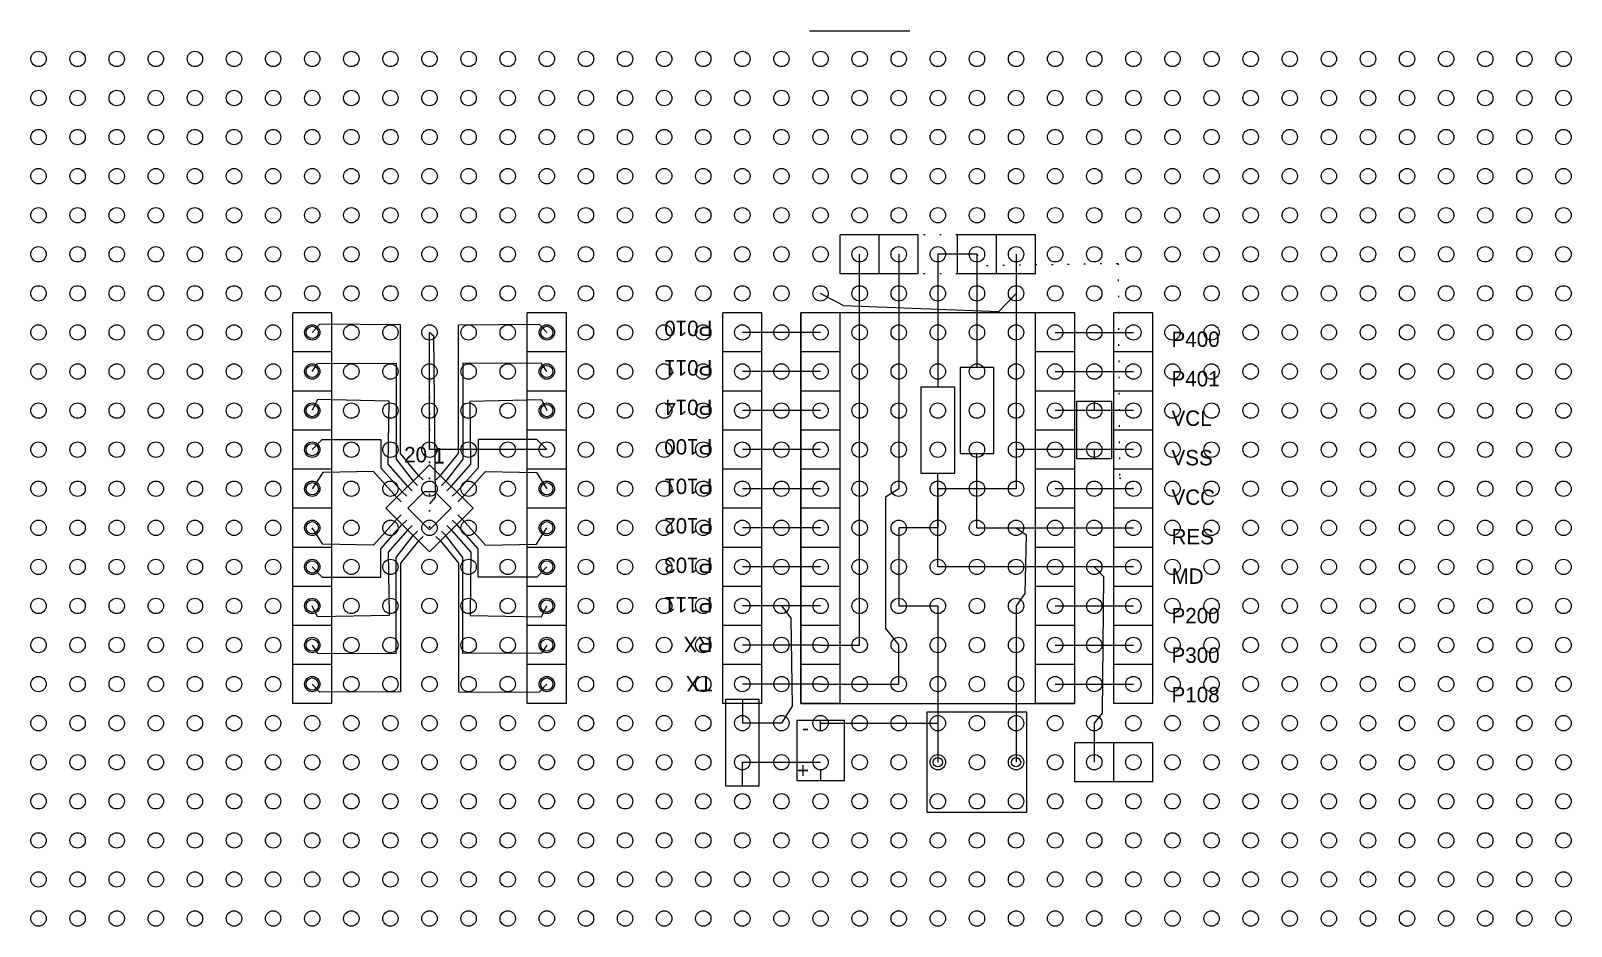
# Model space of a CAD drawing. Extents: x -65 to 72, y -77 to 74.
# Drawn here: x -28.4 to 71.6, y -76.7 to -18.5 of the extents above; entities that cross this region are included whole.
import ezdxf

# ---------------------------------------------------------------- set-up
doc = ezdxf.new("R2010")
doc.units = 0
doc.linetypes.add('DOTTINY', pattern=[0.9525, 0, -0.9525])
doc.layers.add('0_draft', color=7, linetype='DOTTINY')
for name, color, linetype, lineweight in [('0_GND', 7, 'CONTINUOUS', 15), ('5V line', 1, 'CONTINUOUS', 15), ('condenser', 5, 'CONTINUOUS', 15)]:
    doc.layers.add(name, color=color, linetype=linetype, lineweight=lineweight)
for name, color, linetype, lineweight, true_color in [('0_wire', 92, 'CONTINUOUS', 15, 0x00c800), ('3.3V line', 40, 'CONTINUOUS', 15, 0xffaa00), ('diode', 212, 'CONTINUOUS', 15, 0xde00de), ('micon', 216, 'CONTINUOUS', 15, 0x800080), ('resister', 134, 'CONTINUOUS', 15, 0x00b1b1), ('socket_header', 56, 'CONTINUOUS', 15, 0x808000), ('switch', 136, 'CONTINUOUS', 15, 0x008080), ('terminal', 16, 'CONTINUOUS', 15, 0x800000), ('universal_board', 253, 'CONTINUOUS', 15, 0xa0a0a4)]:
    doc.layers.add(name, color=color, linetype=linetype, lineweight=lineweight, true_color=true_color)
doc.styles.add('kst32b', font='kst32b')

msp = doc.modelspace()

# ---------------------------------------------------------------- linework, layer by layer
at = {"layer": '0_draft'}
msp.add_line((-2.54, -50.8), (-2.54, -40.8), dxfattribs=at)
at = {"layer": '0_GND'}
for p, q in [((35.56, -33.02), (35.56, -48.26)), ((-2.54, -45.72), (-2.54, -38.1)), ((5.08, -45.72), (-2.54, -45.72)), ((38.1, -45.72), (35.56, -45.72)), ((40.64, -45.72), (38.1, -45.72)), ((43.18, -45.72), (40.64, -45.72)), ((35.56, -48.26), (30.48, -48.26)), ((30.48, -48.26), (30.48, -50.8)), ((27.94, -50.8), (27.94, -55.88)), ((30.48, -50.8), (27.94, -50.8)), ((27.94, -55.88), (30.48, -55.88)), ((30.48, -55.88), (30.48, -66.04)), ((22.86, -63.5), (30.48, -63.5))]:
    msp.add_line(p, q, dxfattribs=at)
at = {"layer": '0_wire'}
for p, q in [((25.4, -58.42), (25.4, -33.02)), ((27.94, -33.02), (27.94, -48.26)), ((22.86, -38.1), (17.78, -38.1)), ((38.1, -38.1), (43.18, -38.1)), ((22.86, -40.64), (17.78, -40.64)), ((38.1, -40.64), (43.18, -40.64)), ((22.86, -43.18), (17.78, -43.18)), ((22.86, -45.72), (17.78, -45.72)), ((22.86, -48.26), (17.78, -48.26)), ((22.86, -50.8), (17.78, -50.8)), ((33.02, -50.8), (38.1, -50.8)), ((38.1, -50.8), (43.18, -50.8)), ((22.86, -53.34), (17.78, -53.34)), ((43.18, -53.34), (30.48, -53.34)), ((22.86, -55.88), (17.78, -55.88)), ((35.56, -55.88), (35.56, -66.04)), ((38.1, -55.88), (43.18, -55.88)), ((22.86, -58.42), (17.78, -58.42)), ((22.86, -58.42), (25.4, -58.42)), ((27.94, -60.96), (27.94, -58.42)), ((38.1, -58.42), (43.18, -58.42)), ((22.86, -60.96), (17.78, -60.96)), ((22.86, -60.96), (27.94, -60.96)), ((38.1, -60.96), (43.18, -60.96)), ((20.32, -63.5), (17.78, -63.5)), ((40.64, -63.5), (40.64, -66.04)), ((17.78, -66.04), (22.86, -66.04))]:
    msp.add_line(p, q, dxfattribs=at)
for centre in [(-10.16, -38.1), (5.08, -38.1), (-10.16, -40.64), (5.08, -40.64), (-10.16, -43.18), (-10.16, -45.72), (-10.16, -48.26), (-10.16, -50.8), (5.08, -50.8), (-10.16, -53.34), (5.08, -53.34), (-10.16, -55.88), (5.08, -55.88), (-10.16, -58.42), (5.08, -58.42), (-10.16, -60.96), (5.08, -60.96)]:
    msp.add_circle(centre, 0.4, dxfattribs=at)
at = {"layer": '3.3V line'}
for p, q in [((40.64, -43.18), (38.1, -43.18)), ((43.18, -43.18), (40.64, -43.18))]:
    msp.add_line(p, q, dxfattribs=at)
msp.add_circle((5.08, -43.18), 0.4, dxfattribs=at)
at = {"layer": '5V line'}
for p, q in [((33.02, -33.02), (30.48, -33.02)), ((30.48, -33.02), (30.48, -35.56)), ((33.02, -33.02), (33.02, -35.56)), ((43.18, -48.26), (38.1, -48.26))]:
    msp.add_line(p, q, dxfattribs=at)
msp.add_circle((5.08, -48.26), 0.4, dxfattribs=at)
at = {"layer": 'condenser'}
for p, q in [((39.49, -42.6), (39.49, -46.3)), ((41.79, -42.6), (39.49, -42.6)), ((40.64, -42.6), (40.64, -43.18)), ((41.79, -46.3), (41.79, -42.6)), ((40.64, -45.72), (40.64, -46.3)), ((39.49, -46.3), (41.79, -46.3))]:
    msp.add_line(p, q, dxfattribs=at)
at = {"layer": 'diode'}
for p, q in [((21.31, -63.32), (21.31, -67.22)), ((24.41, -63.32), (21.31, -63.32)), ((22.86, -64), (22.86, -63.32)), ((24.41, -67.22), (24.41, -63.32)), ((22.86, -66.54), (22.86, -67.22)), ((21.31, -67.22), (24.41, -67.22))]:
    msp.add_line(p, q, dxfattribs=at)
at = {"layer": 'micon'}
for p, q in [((-2.54, -46.7), (-5.37, -49.53)), ((0.29, -49.53), (-2.54, -46.7)), ((-3.6, -47.76), (-3.32, -48.05)), ((-3.25, -47.41), (-2.96, -47.69)), ((-1.83, -47.41), (-2.12, -47.69)), ((-1.48, -47.76), (-1.76, -48.05)), ((-4.66, -48.82), (-4.38, -49.11)), ((-4.31, -48.47), (-4.02, -48.75)), ((-3.95, -48.12), (-3.67, -48.4)), ((-2.89, -48.47), (-3.95, -49.53)), ((-2.19, -48.47), (-2.89, -48.47)), ((-1.13, -49.53), (-2.19, -48.47)), ((-1.13, -48.12), (-1.41, -48.4)), ((-0.77, -48.47), (-1.06, -48.75)), ((-0.42, -48.82), (-0.7, -49.11)), ((-5.37, -49.53), (-2.54, -52.36)), ((-4.66, -50.24), (-4.38, -49.95)), ((-3.95, -49.53), (-2.54, -50.94)), ((-2.54, -52.36), (0.29, -49.53)), ((-2.54, -50.94), (-1.13, -49.53)), ((-0.42, -50.24), (-0.7, -49.95)), ((-4.31, -50.59), (-4.02, -50.31)), ((-3.95, -50.94), (-3.67, -50.66)), ((-3.6, -51.3), (-3.32, -51.01)), ((-1.48, -51.3), (-1.76, -51.01)), ((-1.13, -50.94), (-1.41, -50.66)), ((-0.77, -50.59), (-1.06, -50.31)), ((-3.25, -51.65), (-2.96, -51.37)), ((-1.83, -51.65), (-2.12, -51.37))]:
    msp.add_line(p, q, dxfattribs=at)
at = {"layer": 'resister'}
for p, q in [((30.48, -35.56), (30.48, -41.65)), ((33.02, -35.56), (33.02, -40.38)), ((31.92, -40.38), (31.92, -45.98)), ((34.12, -40.38), (31.92, -40.38)), ((34.12, -45.98), (34.12, -40.38)), ((29.38, -41.65), (29.38, -47.25)), ((31.58, -41.65), (29.38, -41.65)), ((31.58, -47.25), (31.58, -41.65)), ((31.92, -45.98), (34.12, -45.98)), ((33.02, -50.8), (33.02, -45.98)), ((29.38, -47.25), (31.58, -47.25)), ((30.48, -53.34), (30.48, -47.25)), ((16.68, -61.97), (16.68, -67.57)), ((18.88, -61.97), (16.68, -61.97)), ((17.78, -61.97), (17.78, -63.5)), ((18.88, -67.57), (18.88, -61.97)), ((17.78, -67.57), (17.78, -66.04)), ((16.68, -67.57), (18.88, -67.57))]:
    msp.add_line(p, q, dxfattribs=at)
at = {"layer": 'resister', "linetype": 'DOTTINY'}
msp.add_lwpolyline([(33.02, -33.02), (33.65, -33.74), (42.19, -33.61), (42.28, -47.54), (43.18, -48.26)], dxfattribs=at)
at = {"layer": 'resister'}
for points in [[(35.56, -35.56), (34.41, -36.75), (24.37, -36.36), (22.86, -35.56)], [(-3.25, -47.41), (-4.43, -45.96), (-4.43, -37.6), (-9.66, -37.57), (-10.16, -38.1)], [(-1.83, -47.41), (-0.65, -45.96), (-0.65, -37.6), (4.58, -37.57), (5.08, -38.1)], [(-2.53, -49.24), (-2.15, -48.81), (-2.25, -38.35), (-2.54, -38.1)], [(-10.16, -40.64), (-9.81, -40.12), (-4.7, -40.09), (-4.7, -46.34), (-3.6, -47.76)], [(5.08, -40.64), (4.73, -40.12), (-0.38, -40.09), (-0.38, -46.34), (-1.48, -47.76)], [(-3.95, -48.12), (-5.23, -46.67), (-5.17, -42.56), (-9.81, -42.47), (-10.16, -43.18)], [(-1.13, -48.12), (0.15, -46.67), (0.09, -42.56), (4.73, -42.47), (5.08, -43.18)], [(-10.16, -45.72), (-9.51, -45.05), (-5.7, -45.05), (-5.7, -46.9), (-4.31, -48.47)], [(5.08, -45.72), (4.43, -45.05), (0.62, -45.05), (0.62, -46.9), (-0.77, -48.47)], [(-4.66, -48.82), (-6.17, -47.14), (-9.48, -47.2), (-10.16, -48.26)], [(-0.42, -48.82), (1.09, -47.14), (4.4, -47.2), (5.08, -48.26)], [(27.94, -48.26), (27.07, -48.8), (27.07, -57.34), (27.94, -58.42)], [(-4.66, -50.24), (-6.17, -51.92), (-9.48, -51.86), (-10.16, -50.8)], [(-10.16, -53.34), (-9.51, -54.01), (-5.7, -54.01), (-5.7, -52.16), (-4.31, -50.59)], [(-3.95, -50.94), (-5.23, -52.39), (-5.17, -56.5), (-9.81, -56.59), (-10.16, -55.88)], [(-1.13, -50.94), (0.15, -52.39), (0.09, -56.5), (4.73, -56.59), (5.08, -55.88)], [(5.08, -53.34), (4.43, -54.01), (0.62, -54.01), (0.62, -52.16), (-0.77, -50.59)], [(-0.42, -50.24), (1.09, -51.92), (4.4, -51.86), (5.08, -50.8)], [(35.56, -50.8), (36.22, -51.25), (36.14, -55.07), (35.56, -55.88)], [(-10.16, -58.42), (-9.81, -58.94), (-4.7, -58.97), (-4.7, -52.72), (-3.6, -51.3)], [(-3.25, -51.65), (-4.43, -53.1), (-4.43, -61.46), (-9.66, -61.49), (-10.16, -60.96)], [(-1.83, -51.65), (-0.65, -53.1), (-0.65, -61.46), (4.58, -61.49), (5.08, -60.96)], [(5.08, -58.42), (4.73, -58.94), (-0.38, -58.97), (-0.38, -52.72), (-1.48, -51.3)], [(40.64, -53.34), (41.25, -53.96), (41.16, -62.85), (40.64, -63.5)], [(20.32, -55.88), (20.93, -56.67), (21.02, -62.4), (20.32, -63.5)]]:
    msp.add_lwpolyline(points, dxfattribs=at)
at = {"layer": 'socket_header'}
for p, q in [((24.13, -34.29), (24.13, -31.75)), ((26.67, -31.75), (24.13, -31.75)), ((26.67, -34.29), (26.67, -31.75)), ((26.67, -34.29), (26.67, -31.75)), ((29.21, -31.75), (26.67, -31.75)), ((29.21, -34.29), (29.21, -31.75)), ((29.21, -34.29), (29.21, -31.75)), ((31.75, -34.29), (31.75, -31.75)), ((31.75, -34.29), (31.75, -31.75)), ((34.29, -31.75), (31.75, -31.75)), ((34.29, -34.29), (34.29, -31.75)), ((34.29, -34.29), (34.29, -31.75)), ((36.83, -31.75), (34.29, -31.75)), ((36.83, -34.29), (36.83, -31.75)), ((26.67, -34.29), (24.13, -34.29)), ((29.21, -34.29), (26.67, -34.29)), ((34.29, -34.29), (31.75, -34.29)), ((36.83, -34.29), (34.29, -34.29)), ((-11.43, -39.37), (-11.43, -36.83)), ((-8.89, -36.83), (-11.43, -36.83)), ((-8.89, -39.37), (-8.89, -36.83)), ((3.81, -39.37), (3.81, -36.83)), ((6.35, -36.83), (3.81, -36.83)), ((6.35, -39.37), (6.35, -36.83)), ((16.51, -39.37), (16.51, -36.83)), ((19.05, -36.83), (16.51, -36.83)), ((19.05, -39.37), (19.05, -36.83)), ((21.59, -39.37), (21.59, -36.83)), ((24.13, -36.83), (21.59, -36.83)), ((24.13, -39.37), (24.13, -36.83)), ((36.83, -39.37), (36.83, -36.83)), ((39.37, -36.83), (36.83, -36.83)), ((39.37, -39.37), (39.37, -36.83)), ((41.91, -39.37), (41.91, -36.83)), ((44.45, -36.83), (41.91, -36.83)), ((44.45, -39.37), (44.45, -36.83)), ((-11.43, -41.91), (-11.43, -39.37)), ((-8.89, -39.37), (-11.43, -39.37)), ((-8.89, -39.37), (-11.43, -39.37)), ((-8.89, -41.91), (-8.89, -39.37)), ((3.81, -41.91), (3.81, -39.37)), ((6.35, -39.37), (3.81, -39.37)), ((6.35, -39.37), (3.81, -39.37)), ((6.35, -41.91), (6.35, -39.37)), ((19.05, -39.37), (16.51, -39.37)), ((16.51, -41.91), (16.51, -39.37)), ((19.05, -39.37), (16.51, -39.37)), ((19.05, -41.91), (19.05, -39.37)), ((21.59, -41.91), (21.59, -39.37)), ((24.13, -39.37), (21.59, -39.37)), ((24.13, -39.37), (21.59, -39.37)), ((24.13, -41.91), (24.13, -39.37)), ((36.83, -41.91), (36.83, -39.37)), ((39.37, -39.37), (36.83, -39.37)), ((39.37, -39.37), (36.83, -39.37)), ((39.37, -41.91), (39.37, -39.37)), ((44.45, -39.37), (41.91, -39.37)), ((41.91, -41.91), (41.91, -39.37)), ((44.45, -39.37), (41.91, -39.37)), ((44.45, -41.91), (44.45, -39.37)), ((-11.43, -44.45), (-11.43, -41.91)), ((-8.89, -41.91), (-11.43, -41.91)), ((-8.89, -41.91), (-11.43, -41.91)), ((-8.89, -44.45), (-8.89, -41.91)), ((3.81, -44.45), (3.81, -41.91)), ((6.35, -41.91), (3.81, -41.91)), ((6.35, -41.91), (3.81, -41.91)), ((6.35, -44.45), (6.35, -41.91)), ((19.05, -41.91), (16.51, -41.91)), ((16.51, -44.45), (16.51, -41.91)), ((19.05, -41.91), (16.51, -41.91)), ((19.05, -44.45), (19.05, -41.91)), ((21.59, -44.45), (21.59, -41.91)), ((24.13, -41.91), (21.59, -41.91)), ((24.13, -41.91), (21.59, -41.91)), ((24.13, -44.45), (24.13, -41.91)), ((36.83, -44.45), (36.83, -41.91)), ((39.37, -41.91), (36.83, -41.91)), ((39.37, -41.91), (36.83, -41.91)), ((39.37, -44.45), (39.37, -41.91)), ((44.45, -41.91), (41.91, -41.91)), ((41.91, -44.45), (41.91, -41.91)), ((44.45, -41.91), (41.91, -41.91)), ((44.45, -44.45), (44.45, -41.91)), ((-11.43, -46.99), (-11.43, -44.45)), ((-8.89, -44.45), (-11.43, -44.45)), ((-8.89, -44.45), (-11.43, -44.45)), ((-8.89, -46.99), (-8.89, -44.45)), ((3.81, -46.99), (3.81, -44.45)), ((6.35, -44.45), (3.81, -44.45)), ((6.35, -44.45), (3.81, -44.45)), ((6.35, -46.99), (6.35, -44.45)), ((19.05, -44.45), (16.51, -44.45)), ((16.51, -46.99), (16.51, -44.45)), ((19.05, -44.45), (16.51, -44.45)), ((19.05, -46.99), (19.05, -44.45)), ((21.59, -46.99), (21.59, -44.45)), ((24.13, -44.45), (21.59, -44.45)), ((24.13, -44.45), (21.59, -44.45)), ((24.13, -46.99), (24.13, -44.45)), ((36.83, -46.99), (36.83, -44.45)), ((39.37, -44.45), (36.83, -44.45)), ((39.37, -44.45), (36.83, -44.45)), ((39.37, -46.99), (39.37, -44.45)), ((44.45, -44.45), (41.91, -44.45)), ((41.91, -46.99), (41.91, -44.45)), ((44.45, -44.45), (41.91, -44.45)), ((44.45, -46.99), (44.45, -44.45)), ((-11.43, -49.53), (-11.43, -46.99)), ((-8.89, -46.99), (-11.43, -46.99)), ((-8.89, -46.99), (-11.43, -46.99)), ((-8.89, -49.53), (-8.89, -46.99)), ((3.81, -49.53), (3.81, -46.99)), ((6.35, -46.99), (3.81, -46.99)), ((6.35, -46.99), (3.81, -46.99)), ((6.35, -49.53), (6.35, -46.99)), ((19.05, -46.99), (16.51, -46.99)), ((16.51, -49.53), (16.51, -46.99)), ((19.05, -46.99), (16.51, -46.99)), ((19.05, -49.53), (19.05, -46.99)), ((21.59, -49.53), (21.59, -46.99)), ((24.13, -46.99), (21.59, -46.99)), ((24.13, -46.99), (21.59, -46.99)), ((24.13, -49.53), (24.13, -46.99)), ((36.83, -49.53), (36.83, -46.99)), ((39.37, -46.99), (36.83, -46.99)), ((39.37, -46.99), (36.83, -46.99)), ((39.37, -49.53), (39.37, -46.99)), ((44.45, -46.99), (41.91, -46.99)), ((41.91, -49.53), (41.91, -46.99)), ((44.45, -46.99), (41.91, -46.99)), ((44.45, -49.53), (44.45, -46.99)), ((-8.89, -49.53), (-11.43, -49.53)), ((-11.43, -52.07), (-11.43, -49.53)), ((-8.89, -49.53), (-11.43, -49.53)), ((-8.89, -52.07), (-8.89, -49.53)), ((6.35, -49.53), (3.81, -49.53)), ((3.81, -52.07), (3.81, -49.53)), ((6.35, -49.53), (3.81, -49.53)), ((6.35, -52.07), (6.35, -49.53)), ((19.05, -49.53), (16.51, -49.53)), ((16.51, -52.07), (16.51, -49.53)), ((19.05, -49.53), (16.51, -49.53)), ((19.05, -52.07), (19.05, -49.53)), ((24.13, -49.53), (21.59, -49.53)), ((21.59, -52.07), (21.59, -49.53)), ((24.13, -49.53), (21.59, -49.53)), ((24.13, -52.07), (24.13, -49.53)), ((39.37, -49.53), (36.83, -49.53)), ((36.83, -52.07), (36.83, -49.53)), ((39.37, -49.53), (36.83, -49.53)), ((39.37, -52.07), (39.37, -49.53)), ((44.45, -49.53), (41.91, -49.53)), ((41.91, -52.07), (41.91, -49.53)), ((44.45, -49.53), (41.91, -49.53)), ((44.45, -52.07), (44.45, -49.53)), ((-11.43, -54.61), (-11.43, -52.07)), ((-8.89, -52.07), (-11.43, -52.07)), ((-8.89, -52.07), (-11.43, -52.07)), ((-8.89, -54.61), (-8.89, -52.07)), ((3.81, -54.61), (3.81, -52.07)), ((6.35, -52.07), (3.81, -52.07)), ((6.35, -52.07), (3.81, -52.07)), ((6.35, -54.61), (6.35, -52.07)), ((19.05, -52.07), (16.51, -52.07)), ((16.51, -54.61), (16.51, -52.07)), ((19.05, -52.07), (16.51, -52.07)), ((19.05, -54.61), (19.05, -52.07)), ((21.59, -54.61), (21.59, -52.07)), ((24.13, -52.07), (21.59, -52.07)), ((24.13, -52.07), (21.59, -52.07)), ((24.13, -54.61), (24.13, -52.07)), ((36.83, -54.61), (36.83, -52.07)), ((39.37, -52.07), (36.83, -52.07)), ((39.37, -52.07), (36.83, -52.07)), ((39.37, -54.61), (39.37, -52.07)), ((44.45, -52.07), (41.91, -52.07)), ((41.91, -54.61), (41.91, -52.07)), ((44.45, -52.07), (41.91, -52.07)), ((44.45, -54.61), (44.45, -52.07)), ((-11.43, -57.15), (-11.43, -54.61)), ((-8.89, -54.61), (-11.43, -54.61)), ((-8.89, -54.61), (-11.43, -54.61)), ((-8.89, -57.15), (-8.89, -54.61)), ((3.81, -57.15), (3.81, -54.61)), ((6.35, -54.61), (3.81, -54.61)), ((6.35, -54.61), (3.81, -54.61)), ((6.35, -57.15), (6.35, -54.61)), ((19.05, -54.61), (16.51, -54.61)), ((16.51, -57.15), (16.51, -54.61)), ((19.05, -54.61), (16.51, -54.61)), ((19.05, -57.15), (19.05, -54.61)), ((21.59, -57.15), (21.59, -54.61)), ((24.13, -54.61), (21.59, -54.61)), ((24.13, -54.61), (21.59, -54.61)), ((24.13, -57.15), (24.13, -54.61)), ((36.83, -57.15), (36.83, -54.61)), ((39.37, -54.61), (36.83, -54.61)), ((39.37, -54.61), (36.83, -54.61)), ((39.37, -57.15), (39.37, -54.61)), ((44.45, -54.61), (41.91, -54.61)), ((41.91, -57.15), (41.91, -54.61)), ((44.45, -54.61), (41.91, -54.61)), ((44.45, -57.15), (44.45, -54.61)), ((-11.43, -59.69), (-11.43, -57.15)), ((-8.89, -57.15), (-11.43, -57.15)), ((-8.89, -57.15), (-11.43, -57.15)), ((-8.89, -59.69), (-8.89, -57.15)), ((3.81, -59.69), (3.81, -57.15)), ((6.35, -57.15), (3.81, -57.15)), ((6.35, -57.15), (3.81, -57.15)), ((6.35, -59.69), (6.35, -57.15)), ((19.05, -57.15), (16.51, -57.15)), ((16.51, -59.69), (16.51, -57.15)), ((19.05, -57.15), (16.51, -57.15)), ((19.05, -59.69), (19.05, -57.15)), ((21.59, -59.69), (21.59, -57.15)), ((24.13, -57.15), (21.59, -57.15)), ((24.13, -57.15), (21.59, -57.15)), ((24.13, -59.69), (24.13, -57.15)), ((36.83, -59.69), (36.83, -57.15)), ((39.37, -57.15), (36.83, -57.15)), ((39.37, -57.15), (36.83, -57.15)), ((39.37, -59.69), (39.37, -57.15)), ((44.45, -57.15), (41.91, -57.15)), ((41.91, -59.69), (41.91, -57.15)), ((44.45, -57.15), (41.91, -57.15)), ((44.45, -59.69), (44.45, -57.15)), ((-11.43, -62.23), (-11.43, -59.69)), ((-8.89, -59.69), (-11.43, -59.69)), ((-8.89, -59.69), (-11.43, -59.69)), ((-8.89, -62.23), (-8.89, -59.69)), ((3.81, -62.23), (3.81, -59.69)), ((6.35, -59.69), (3.81, -59.69)), ((6.35, -59.69), (3.81, -59.69)), ((6.35, -62.23), (6.35, -59.69)), ((19.05, -59.69), (16.51, -59.69)), ((16.51, -62.23), (16.51, -59.69)), ((19.05, -59.69), (16.51, -59.69)), ((19.05, -62.23), (19.05, -59.69)), ((21.59, -62.23), (21.59, -59.69)), ((24.13, -59.69), (21.59, -59.69)), ((24.13, -59.69), (21.59, -59.69)), ((24.13, -62.23), (24.13, -59.69)), ((36.83, -62.23), (36.83, -59.69)), ((39.37, -59.69), (36.83, -59.69)), ((39.37, -59.69), (36.83, -59.69)), ((39.37, -62.23), (39.37, -59.69)), ((44.45, -59.69), (41.91, -59.69)), ((41.91, -62.23), (41.91, -59.69)), ((44.45, -59.69), (41.91, -59.69)), ((44.45, -62.23), (44.45, -59.69)), ((-8.89, -62.23), (-11.43, -62.23)), ((6.35, -62.23), (3.81, -62.23)), ((19.05, -62.23), (16.51, -62.23)), ((24.13, -62.23), (21.59, -62.23)), ((39.37, -62.23), (36.83, -62.23)), ((44.45, -62.23), (41.91, -62.23)), ((39.37, -67.31), (39.37, -64.77)), ((41.91, -64.77), (39.37, -64.77)), ((41.91, -67.31), (41.91, -64.77)), ((41.91, -67.31), (41.91, -64.77)), ((44.45, -64.77), (41.91, -64.77)), ((44.45, -67.31), (44.45, -64.77)), ((41.91, -67.31), (39.37, -67.31)), ((44.45, -67.31), (41.91, -67.31))]:
    msp.add_line(p, q, dxfattribs=at)
at = {"layer": 'socket_header', "linetype": 'DOTTINY'}
for p, q in [((31.75, -31.75), (29.21, -31.75)), ((31.75, -34.29), (29.21, -34.29))]:
    msp.add_line(p, q, dxfattribs=at)
at = {"layer": 'switch', "linetype": 'CONTINUOUS', "lineweight": 15}
for p, q in [((22.15, -18.49), (28.65, -18.49)), ((29.77, -69.29), (36.27, -69.29))]:
    msp.add_line(p, q, dxfattribs=at)
at = {"layer": 'switch'}
for p, q in [((36.27, -62.79), (29.77, -62.79)), ((29.77, -62.79), (29.77, -69.29)), ((36.27, -69.29), (36.27, -62.79))]:
    msp.add_line(p, q, dxfattribs=at)
for centre in [(30.48, -66.04), (35.56, -66.04)]:
    msp.add_circle(centre, 0.3, dxfattribs=at)
at = {"layer": 'terminal'}
for p, q in [((39.37, -36.83), (21.59, -36.83)), ((21.59, -36.83), (21.59, -62.23)), ((39.37, -62.23), (39.37, -36.83)), ((21.59, -62.23), (39.37, -62.23))]:
    msp.add_line(p, q, dxfattribs=at)
at = {"layer": 'universal_board'}
for centre in [(-27.94, -20.32), (-25.4, -20.32), (-22.86, -20.32), (-20.32, -20.32), (-17.78, -20.32), (-15.24, -20.32), (-12.7, -20.32), (-10.16, -20.32), (-7.62, -20.32), (-5.08, -20.32), (-2.54, -20.32), (0, -20.32), (2.54, -20.32), (5.08, -20.32), (7.62, -20.32), (10.16, -20.32), (12.7, -20.32), (15.24, -20.32), (17.78, -20.32), (20.32, -20.32), (22.86, -20.32), (25.4, -20.32), (27.94, -20.32), (30.48, -20.32), (33.02, -20.32), (35.56, -20.32), (38.1, -20.32), (40.64, -20.32), (43.18, -20.32), (45.72, -20.32), (48.26, -20.32), (50.8, -20.32), (53.34, -20.32), (55.88, -20.32), (58.42, -20.32), (60.96, -20.32), (63.5, -20.32), (66.04, -20.32), (68.58, -20.32), (71.12, -20.32), (-27.94, -22.86), (-25.4, -22.86), (-22.86, -22.86), (-20.32, -22.86), (-17.78, -22.86), (-15.24, -22.86), (-12.7, -22.86), (-10.16, -22.86), (-7.62, -22.86), (-5.08, -22.86), (-2.54, -22.86), (0, -22.86), (2.54, -22.86), (5.08, -22.86), (7.62, -22.86), (10.16, -22.86), (12.7, -22.86), (15.24, -22.86), (17.78, -22.86), (20.32, -22.86), (22.86, -22.86), (25.4, -22.86), (27.94, -22.86), (30.48, -22.86), (33.02, -22.86), (35.56, -22.86), (38.1, -22.86), (40.64, -22.86), (43.18, -22.86), (45.72, -22.86), (48.26, -22.86), (50.8, -22.86), (53.34, -22.86), (55.88, -22.86), (58.42, -22.86), (60.96, -22.86), (63.5, -22.86), (66.04, -22.86), (68.58, -22.86), (71.12, -22.86), (-27.94, -25.4), (-25.4, -25.4), (-22.86, -25.4), (-20.32, -25.4), (-17.78, -25.4), (-15.24, -25.4), (-12.7, -25.4), (-10.16, -25.4), (-7.62, -25.4), (-5.08, -25.4), (-2.54, -25.4), (0, -25.4), (2.54, -25.4), (5.08, -25.4), (7.62, -25.4), (10.16, -25.4), (12.7, -25.4), (15.24, -25.4), (17.78, -25.4), (20.32, -25.4), (22.86, -25.4), (25.4, -25.4), (27.94, -25.4), (30.48, -25.4), (33.02, -25.4), (35.56, -25.4), (38.1, -25.4), (40.64, -25.4), (43.18, -25.4), (45.72, -25.4), (48.26, -25.4), (50.8, -25.4), (53.34, -25.4), (55.88, -25.4), (58.42, -25.4), (60.96, -25.4), (63.5, -25.4), (66.04, -25.4), (68.58, -25.4), (71.12, -25.4), (-27.94, -27.94), (-25.4, -27.94), (-22.86, -27.94), (-20.32, -27.94), (-17.78, -27.94), (-15.24, -27.94), (-12.7, -27.94), (-10.16, -27.94), (-7.62, -27.94), (-5.08, -27.94), (-2.54, -27.94), (0, -27.94), (2.54, -27.94), (5.08, -27.94), (7.62, -27.94), (10.16, -27.94), (12.7, -27.94), (15.24, -27.94), (17.78, -27.94), (20.32, -27.94), (22.86, -27.94), (25.4, -27.94), (27.94, -27.94), (30.48, -27.94), (33.02, -27.94), (35.56, -27.94), (38.1, -27.94), (40.64, -27.94), (43.18, -27.94), (45.72, -27.94), (48.26, -27.94), (50.8, -27.94), (53.34, -27.94), (55.88, -27.94), (58.42, -27.94), (60.96, -27.94), (63.5, -27.94), (66.04, -27.94), (68.58, -27.94), (71.12, -27.94), (-27.94, -30.48), (-25.4, -30.48), (-22.86, -30.48), (-20.32, -30.48), (-17.78, -30.48), (-15.24, -30.48), (-12.7, -30.48), (-10.16, -30.48), (-7.62, -30.48), (-5.08, -30.48), (-2.54, -30.48), (0, -30.48), (2.54, -30.48), (5.08, -30.48), (7.62, -30.48), (10.16, -30.48), (12.7, -30.48), (15.24, -30.48), (17.78, -30.48), (20.32, -30.48), (22.86, -30.48), (25.4, -30.48), (27.94, -30.48), (30.48, -30.48), (33.02, -30.48), (35.56, -30.48), (38.1, -30.48), (40.64, -30.48), (43.18, -30.48), (45.72, -30.48), (48.26, -30.48), (50.8, -30.48), (53.34, -30.48), (55.88, -30.48), (58.42, -30.48), (60.96, -30.48), (63.5, -30.48), (66.04, -30.48), (68.58, -30.48), (71.12, -30.48), (-27.94, -33.02), (-25.4, -33.02), (-22.86, -33.02), (-20.32, -33.02), (-17.78, -33.02), (-15.24, -33.02), (-12.7, -33.02), (-10.16, -33.02), (-7.62, -33.02), (-5.08, -33.02), (-2.54, -33.02), (0, -33.02), (2.54, -33.02), (5.08, -33.02), (7.62, -33.02), (10.16, -33.02), (12.7, -33.02), (15.24, -33.02), (17.78, -33.02), (20.32, -33.02), (22.86, -33.02), (25.4, -33.02), (27.94, -33.02), (30.48, -33.02), (33.02, -33.02), (35.56, -33.02), (38.1, -33.02), (40.64, -33.02), (43.18, -33.02), (45.72, -33.02), (48.26, -33.02), (50.8, -33.02), (53.34, -33.02), (55.88, -33.02), (58.42, -33.02), (60.96, -33.02), (63.5, -33.02), (66.04, -33.02), (68.58, -33.02), (71.12, -33.02), (-27.94, -35.56), (-25.4, -35.56), (-22.86, -35.56), (-20.32, -35.56), (-17.78, -35.56), (-15.24, -35.56), (-12.7, -35.56), (-10.16, -35.56), (-7.62, -35.56), (-5.08, -35.56), (-2.54, -35.56), (0, -35.56), (2.54, -35.56), (5.08, -35.56), (7.62, -35.56), (10.16, -35.56), (12.7, -35.56), (15.24, -35.56), (17.78, -35.56), (20.32, -35.56), (22.86, -35.56), (25.4, -35.56), (27.94, -35.56), (30.48, -35.56), (33.02, -35.56), (35.56, -35.56), (38.1, -35.56), (40.64, -35.56), (43.18, -35.56), (45.72, -35.56), (48.26, -35.56), (50.8, -35.56), (53.34, -35.56), (55.88, -35.56), (58.42, -35.56), (60.96, -35.56), (63.5, -35.56), (66.04, -35.56), (68.58, -35.56), (71.12, -35.56), (-27.94, -38.1), (-25.4, -38.1), (-22.86, -38.1), (-20.32, -38.1), (-17.78, -38.1), (-15.24, -38.1), (-12.7, -38.1), (-10.16, -38.1), (-7.62, -38.1), (-5.08, -38.1), (-2.54, -38.1), (0, -38.1), (2.54, -38.1), (5.08, -38.1), (7.62, -38.1), (10.16, -38.1), (12.7, -38.1), (15.24, -38.1), (17.78, -38.1), (20.32, -38.1), (22.86, -38.1), (25.4, -38.1), (27.94, -38.1), (30.48, -38.1), (33.02, -38.1), (35.56, -38.1), (38.1, -38.1), (40.64, -38.1), (43.18, -38.1), (45.72, -38.1), (48.26, -38.1), (50.8, -38.1), (53.34, -38.1), (55.88, -38.1), (58.42, -38.1), (60.96, -38.1), (63.5, -38.1), (66.04, -38.1), (68.58, -38.1), (71.12, -38.1), (-27.94, -40.64), (-25.4, -40.64), (-22.86, -40.64), (-20.32, -40.64), (-17.78, -40.64), (-15.24, -40.64), (-12.7, -40.64), (-10.16, -40.64), (-7.62, -40.64), (-5.08, -40.64), (-2.54, -40.64), (0, -40.64), (2.54, -40.64), (5.08, -40.64), (7.62, -40.64), (10.16, -40.64), (12.7, -40.64), (15.24, -40.64), (17.78, -40.64), (20.32, -40.64), (22.86, -40.64), (25.4, -40.64), (27.94, -40.64), (30.48, -40.64), (33.02, -40.64), (35.56, -40.64), (38.1, -40.64), (40.64, -40.64), (43.18, -40.64), (45.72, -40.64), (48.26, -40.64), (50.8, -40.64), (53.34, -40.64), (55.88, -40.64), (58.42, -40.64), (60.96, -40.64), (63.5, -40.64), (66.04, -40.64), (68.58, -40.64), (71.12, -40.64), (-27.94, -43.18), (-25.4, -43.18), (-22.86, -43.18), (-20.32, -43.18), (-17.78, -43.18), (-15.24, -43.18), (-12.7, -43.18), (-10.16, -43.18), (-7.62, -43.18), (-5.08, -43.18), (-2.54, -43.18), (0, -43.18), (2.54, -43.18), (5.08, -43.18), (7.62, -43.18), (10.16, -43.18), (12.7, -43.18), (15.24, -43.18), (17.78, -43.18), (20.32, -43.18), (22.86, -43.18), (25.4, -43.18), (27.94, -43.18), (30.48, -43.18), (33.02, -43.18), (35.56, -43.18), (38.1, -43.18), (40.64, -43.18), (43.18, -43.18), (45.72, -43.18), (48.26, -43.18), (50.8, -43.18), (53.34, -43.18), (55.88, -43.18), (58.42, -43.18), (60.96, -43.18), (63.5, -43.18), (66.04, -43.18), (68.58, -43.18), (71.12, -43.18), (-27.94, -45.72), (-25.4, -45.72), (-22.86, -45.72), (-20.32, -45.72), (-17.78, -45.72), (-15.24, -45.72), (-12.7, -45.72), (-10.16, -45.72), (-7.62, -45.72), (-5.08, -45.72), (-2.54, -45.72), (0, -45.72), (2.54, -45.72), (5.08, -45.72), (7.62, -45.72), (10.16, -45.72), (12.7, -45.72), (15.24, -45.72), (17.78, -45.72), (20.32, -45.72), (22.86, -45.72), (25.4, -45.72), (27.94, -45.72), (30.48, -45.72), (33.02, -45.72), (35.56, -45.72), (38.1, -45.72), (40.64, -45.72), (43.18, -45.72), (45.72, -45.72), (48.26, -45.72), (50.8, -45.72), (53.34, -45.72), (55.88, -45.72), (58.42, -45.72), (60.96, -45.72), (63.5, -45.72), (66.04, -45.72), (68.58, -45.72), (71.12, -45.72), (-27.94, -48.26), (-25.4, -48.26), (-22.86, -48.26), (-20.32, -48.26), (-17.78, -48.26), (-15.24, -48.26), (-12.7, -48.26), (-10.16, -48.26), (-7.62, -48.26), (-5.08, -48.26), (-2.54, -48.26), (0, -48.26), (2.54, -48.26), (5.08, -48.26), (7.62, -48.26), (10.16, -48.26), (12.7, -48.26), (15.24, -48.26), (17.78, -48.26), (20.32, -48.26), (22.86, -48.26), (25.4, -48.26), (27.94, -48.26), (30.48, -48.26), (33.02, -48.26), (35.56, -48.26), (38.1, -48.26), (40.64, -48.26), (43.18, -48.26), (45.72, -48.26), (48.26, -48.26), (50.8, -48.26), (53.34, -48.26), (55.88, -48.26), (58.42, -48.26), (60.96, -48.26), (63.5, -48.26), (66.04, -48.26), (68.58, -48.26), (71.12, -48.26), (-27.94, -50.8), (-25.4, -50.8), (-22.86, -50.8), (-20.32, -50.8), (-17.78, -50.8), (-15.24, -50.8), (-12.7, -50.8), (-10.16, -50.8), (-7.62, -50.8), (-5.08, -50.8), (-2.54, -50.8), (0, -50.8), (2.54, -50.8), (5.08, -50.8), (7.62, -50.8), (10.16, -50.8), (12.7, -50.8), (15.24, -50.8), (17.78, -50.8), (20.32, -50.8), (22.86, -50.8), (25.4, -50.8), (27.94, -50.8), (30.48, -50.8), (33.02, -50.8), (35.56, -50.8), (38.1, -50.8), (40.64, -50.8), (43.18, -50.8), (45.72, -50.8), (48.26, -50.8), (50.8, -50.8), (53.34, -50.8), (55.88, -50.8), (58.42, -50.8), (60.96, -50.8), (63.5, -50.8), (66.04, -50.8), (68.58, -50.8), (71.12, -50.8), (-27.94, -53.34), (-25.4, -53.34), (-22.86, -53.34), (-20.32, -53.34), (-17.78, -53.34), (-15.24, -53.34), (-12.7, -53.34), (-10.16, -53.34), (-7.62, -53.34), (-5.08, -53.34), (-2.54, -53.34), (0, -53.34), (2.54, -53.34), (5.08, -53.34), (7.62, -53.34), (10.16, -53.34), (12.7, -53.34), (15.24, -53.34), (17.78, -53.34), (20.32, -53.34), (22.86, -53.34), (25.4, -53.34), (27.94, -53.34), (30.48, -53.34), (33.02, -53.34), (35.56, -53.34), (38.1, -53.34), (40.64, -53.34), (43.18, -53.34), (45.72, -53.34), (48.26, -53.34), (50.8, -53.34), (53.34, -53.34), (55.88, -53.34), (58.42, -53.34), (60.96, -53.34), (63.5, -53.34), (66.04, -53.34), (68.58, -53.34), (71.12, -53.34), (-27.94, -55.88), (-25.4, -55.88), (-22.86, -55.88), (-20.32, -55.88), (-17.78, -55.88), (-15.24, -55.88), (-12.7, -55.88), (-10.16, -55.88), (-7.62, -55.88), (-5.08, -55.88), (-2.54, -55.88), (0, -55.88), (2.54, -55.88), (5.08, -55.88), (7.62, -55.88), (10.16, -55.88), (12.7, -55.88), (15.24, -55.88), (17.78, -55.88), (20.32, -55.88), (22.86, -55.88), (25.4, -55.88), (27.94, -55.88), (30.48, -55.88), (33.02, -55.88), (35.56, -55.88), (38.1, -55.88), (40.64, -55.88), (43.18, -55.88), (45.72, -55.88), (48.26, -55.88), (50.8, -55.88), (53.34, -55.88), (55.88, -55.88), (58.42, -55.88), (60.96, -55.88), (63.5, -55.88), (66.04, -55.88), (68.58, -55.88), (71.12, -55.88), (-27.94, -58.42), (-25.4, -58.42), (-22.86, -58.42), (-20.32, -58.42), (-17.78, -58.42), (-15.24, -58.42), (-12.7, -58.42), (-10.16, -58.42), (-7.62, -58.42), (-5.08, -58.42), (-2.54, -58.42), (0, -58.42), (2.54, -58.42), (5.08, -58.42), (7.62, -58.42), (10.16, -58.42), (12.7, -58.42), (15.24, -58.42), (17.78, -58.42), (20.32, -58.42), (22.86, -58.42), (25.4, -58.42), (27.94, -58.42), (30.48, -58.42), (33.02, -58.42), (35.56, -58.42), (38.1, -58.42), (40.64, -58.42), (43.18, -58.42), (45.72, -58.42), (48.26, -58.42), (50.8, -58.42), (53.34, -58.42), (55.88, -58.42), (58.42, -58.42), (60.96, -58.42), (63.5, -58.42), (66.04, -58.42), (68.58, -58.42), (71.12, -58.42), (-27.94, -60.96), (-25.4, -60.96), (-22.86, -60.96), (-20.32, -60.96), (-17.78, -60.96), (-15.24, -60.96), (-12.7, -60.96), (-10.16, -60.96), (-7.62, -60.96), (-5.08, -60.96), (-2.54, -60.96), (0, -60.96), (2.54, -60.96), (5.08, -60.96), (7.62, -60.96), (10.16, -60.96), (12.7, -60.96), (15.24, -60.96), (17.78, -60.96), (20.32, -60.96), (22.86, -60.96), (25.4, -60.96), (27.94, -60.96), (30.48, -60.96), (33.02, -60.96), (35.56, -60.96), (38.1, -60.96), (40.64, -60.96), (43.18, -60.96), (45.72, -60.96), (48.26, -60.96), (50.8, -60.96), (53.34, -60.96), (55.88, -60.96), (58.42, -60.96), (60.96, -60.96), (63.5, -60.96), (66.04, -60.96), (68.58, -60.96), (71.12, -60.96), (-27.94, -63.5), (-25.4, -63.5), (-22.86, -63.5), (-20.32, -63.5), (-17.78, -63.5), (-15.24, -63.5), (-12.7, -63.5), (-10.16, -63.5), (-7.62, -63.5), (-5.08, -63.5), (-2.54, -63.5), (0, -63.5), (2.54, -63.5), (5.08, -63.5), (7.62, -63.5), (10.16, -63.5), (12.7, -63.5), (15.24, -63.5), (17.78, -63.5), (20.32, -63.5), (22.86, -63.5), (25.4, -63.5), (27.94, -63.5), (30.48, -63.5), (33.02, -63.5), (35.56, -63.5), (38.1, -63.5), (40.64, -63.5), (43.18, -63.5), (45.72, -63.5), (48.26, -63.5), (50.8, -63.5), (53.34, -63.5), (55.88, -63.5), (58.42, -63.5), (60.96, -63.5), (63.5, -63.5), (66.04, -63.5), (68.58, -63.5), (71.12, -63.5), (-27.94, -66.04), (-25.4, -66.04), (-22.86, -66.04), (-20.32, -66.04), (-17.78, -66.04), (-15.24, -66.04), (-12.7, -66.04), (-10.16, -66.04), (-7.62, -66.04), (-5.08, -66.04), (-2.54, -66.04), (0, -66.04), (2.54, -66.04), (5.08, -66.04), (7.62, -66.04), (10.16, -66.04), (12.7, -66.04), (15.24, -66.04), (17.78, -66.04), (20.32, -66.04), (22.86, -66.04), (25.4, -66.04), (27.94, -66.04), (30.48, -66.04), (33.02, -66.04), (35.56, -66.04), (38.1, -66.04), (40.64, -66.04), (43.18, -66.04), (45.72, -66.04), (48.26, -66.04), (50.8, -66.04), (53.34, -66.04), (55.88, -66.04), (58.42, -66.04), (60.96, -66.04), (63.5, -66.04), (66.04, -66.04), (68.58, -66.04), (71.12, -66.04), (-27.94, -68.58), (-25.4, -68.58), (-22.86, -68.58), (-20.32, -68.58), (-17.78, -68.58), (-15.24, -68.58), (-12.7, -68.58), (-10.16, -68.58), (-7.62, -68.58), (-5.08, -68.58), (-2.54, -68.58), (0, -68.58), (2.54, -68.58), (5.08, -68.58), (7.62, -68.58), (10.16, -68.58), (12.7, -68.58), (15.24, -68.58), (17.78, -68.58), (20.32, -68.58), (22.86, -68.58), (25.4, -68.58), (27.94, -68.58), (30.48, -68.58), (33.02, -68.58), (35.56, -68.58), (38.1, -68.58), (40.64, -68.58), (43.18, -68.58), (45.72, -68.58), (48.26, -68.58), (50.8, -68.58), (53.34, -68.58), (55.88, -68.58), (58.42, -68.58), (60.96, -68.58), (63.5, -68.58), (66.04, -68.58), (68.58, -68.58), (71.12, -68.58), (-27.94, -71.12), (-25.4, -71.12), (-22.86, -71.12), (-20.32, -71.12), (-17.78, -71.12), (-15.24, -71.12), (-12.7, -71.12), (-10.16, -71.12), (-7.62, -71.12), (-5.08, -71.12), (-2.54, -71.12), (0, -71.12), (2.54, -71.12), (5.08, -71.12), (7.62, -71.12), (10.16, -71.12), (12.7, -71.12), (15.24, -71.12), (17.78, -71.12), (20.32, -71.12), (22.86, -71.12), (25.4, -71.12), (27.94, -71.12), (30.48, -71.12), (33.02, -71.12), (35.56, -71.12), (38.1, -71.12), (40.64, -71.12), (43.18, -71.12), (45.72, -71.12), (48.26, -71.12), (50.8, -71.12), (53.34, -71.12), (55.88, -71.12), (58.42, -71.12), (60.96, -71.12), (63.5, -71.12), (66.04, -71.12), (68.58, -71.12), (71.12, -71.12), (-27.94, -73.66), (-25.4, -73.66), (-22.86, -73.66), (-20.32, -73.66), (-17.78, -73.66), (-15.24, -73.66), (-12.7, -73.66), (-10.16, -73.66), (-7.62, -73.66), (-5.08, -73.66), (-2.54, -73.66), (0, -73.66), (2.54, -73.66), (5.08, -73.66), (7.62, -73.66), (10.16, -73.66), (12.7, -73.66), (15.24, -73.66), (17.78, -73.66), (20.32, -73.66), (22.86, -73.66), (25.4, -73.66), (27.94, -73.66), (30.48, -73.66), (33.02, -73.66), (35.56, -73.66), (38.1, -73.66), (40.64, -73.66), (43.18, -73.66), (45.72, -73.66), (48.26, -73.66), (50.8, -73.66), (53.34, -73.66), (55.88, -73.66), (58.42, -73.66), (60.96, -73.66), (63.5, -73.66), (66.04, -73.66), (68.58, -73.66), (71.12, -73.66), (-27.94, -76.2), (-25.4, -76.2), (-22.86, -76.2), (-20.32, -76.2), (-17.78, -76.2), (-15.24, -76.2), (-12.7, -76.2), (-10.16, -76.2), (-7.62, -76.2), (-5.08, -76.2), (-2.54, -76.2), (0, -76.2), (2.54, -76.2), (5.08, -76.2), (7.62, -76.2), (10.16, -76.2), (12.7, -76.2), (15.24, -76.2), (17.78, -76.2), (20.32, -76.2), (22.86, -76.2), (25.4, -76.2), (27.94, -76.2), (30.48, -76.2), (33.02, -76.2), (35.56, -76.2), (38.1, -76.2), (40.64, -76.2), (43.18, -76.2), (45.72, -76.2), (48.26, -76.2), (50.8, -76.2), (53.34, -76.2), (55.88, -76.2), (58.42, -76.2), (60.96, -76.2), (63.5, -76.2), (66.04, -76.2), (68.58, -76.2), (71.12, -76.2)]:
    msp.add_circle(centre, 0.5, dxfattribs=at)

# ---------------------------------------------------------------- texts
at = {"layer": 'diode', "insert": (22.11, -65.31), "char_height": 1, "width": 0.4167, "attachment_point": 4, "rotation": 180, "line_spacing_factor": 1.54, "style": 'kst32b'}
msp.add_mtext('+\\P-', dxfattribs=at)
at = {"layer": 'micon', "char_height": 1, "attachment_point": 4, "line_spacing_factor": 1.54, "style": 'kst32b'}
for s, insert, width in [('20', (-4.19, -46.05), 1.2711), ('1', (-2.3, -46.12), 0.2778)]:
    msp.add_mtext(s, dxfattribs=dict(at, insert=insert, width=width))
at = {"layer": 'socket_header', "insert": (15.83, -49.38), "char_height": 1, "width": 2.7022, "attachment_point": 4, "rotation": 180, "line_spacing_factor": 1.54, "style": 'kst32b'}
msp.add_mtext('TX\\PRX\\PP111\\PP103\\PP102\\PP101\\PP100\\PP014\\PP011\\PP010', dxfattribs=at)
at = {"layer": 'socket_header', "insert": (45.66, -50.1), "char_height": 1, "width": 2.8756, "attachment_point": 4, "line_spacing_factor": 1.54, "style": 'kst32b'}
msp.add_mtext('P400\\PP401\\PVCL\\PVSS\\PVCC\\PRES\\PMD\\PP200\\PP300\\PP108', dxfattribs=at)

doc.saveas('drawing.dxf')
